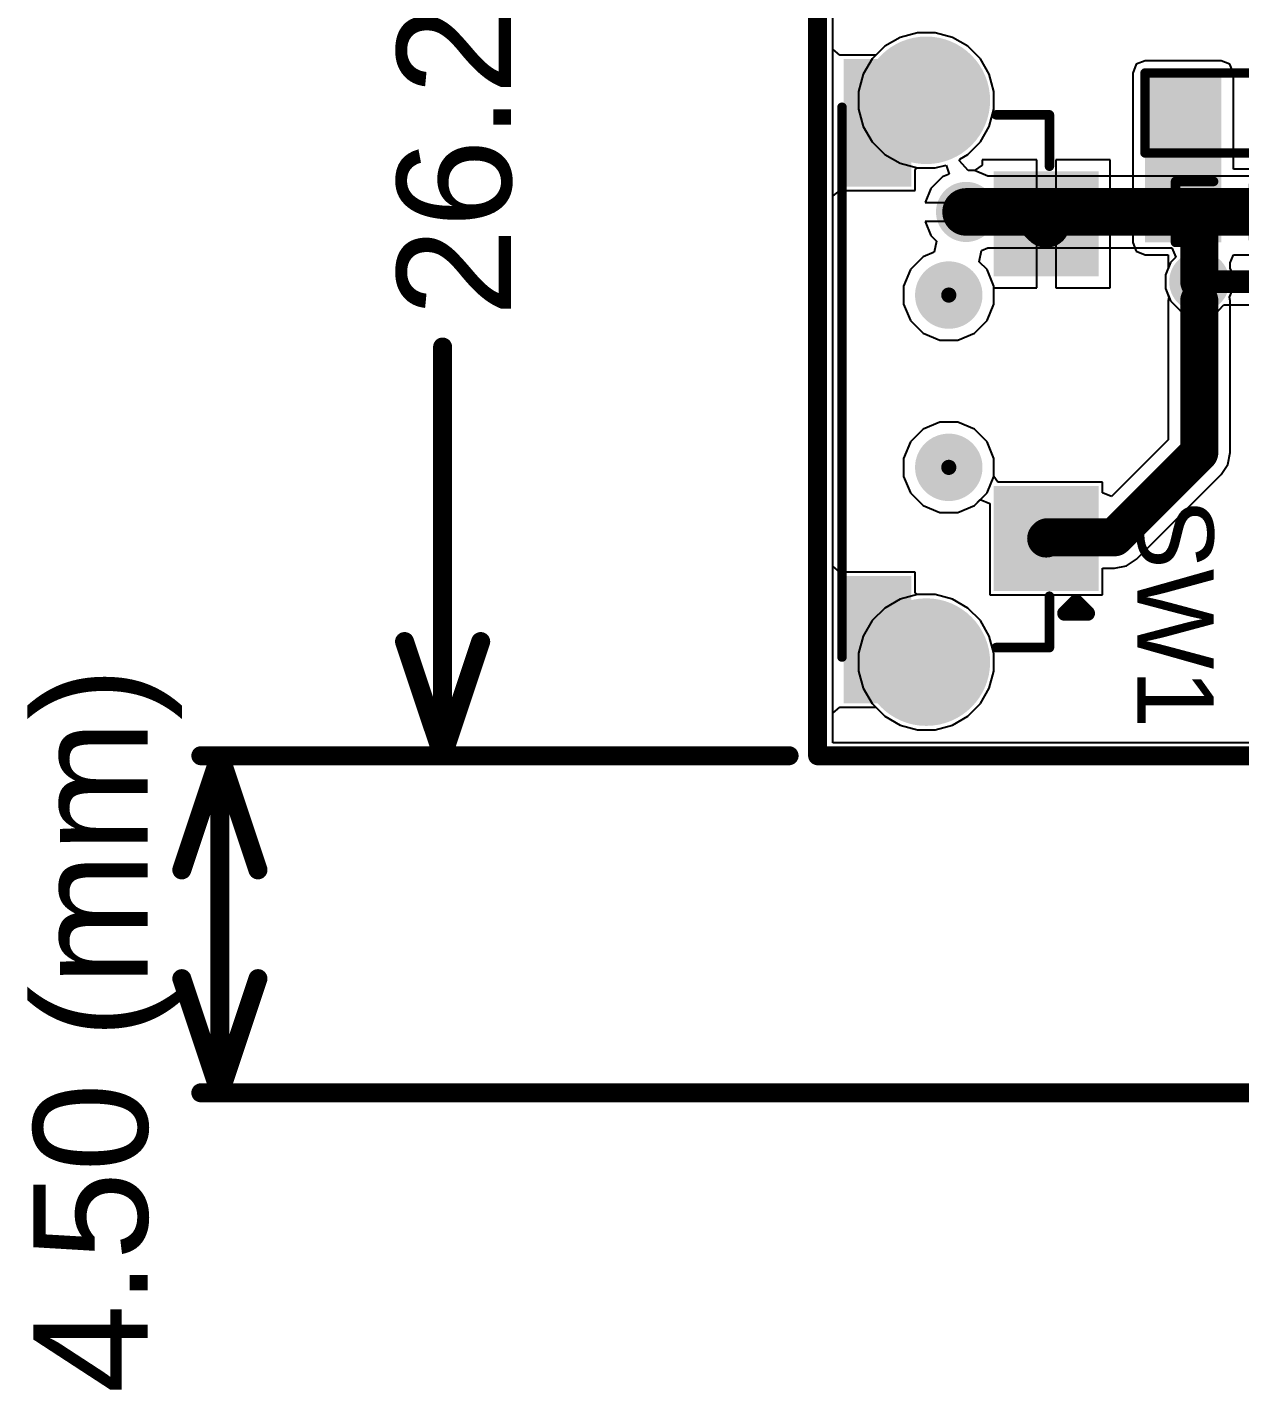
# Model space of a CAD drawing. Header units: millimetres. Extents: x -0.42 to 2.4, y -0.33 to 1.81.
# Drawn here: x -0.415 to 0.222, y -0.334 to 0.382 of the extents above; entities that cross this region are included whole.
import ezdxf

# ---------------------------------------------------------------- set-up
doc = ezdxf.new("R2010")
doc.units = ezdxf.units.MM
doc.header["$MEASUREMENT"] = 0
for name, color, linetype in [('BottomLayer', 5, 'Continuous'), ('BottomSolder', 6, 'Continuous'), ('Mechanical1', 6, 'Continuous'), ('Mechanical2', 216, 'Continuous'), ('MultiLayer', 9, 'Continuous'), ('PadHoleLayer', 156, 'Continuous'), ('TopLayer', 1, 'Continuous'), ('TopOverlay', 2, 'Continuous'), ('TopPaste', 8, 'Continuous'), ('TopSolder', 216, 'Continuous'), ('ViaHoleLayer', 16, 'Continuous')]:
    doc.layers.add(name, color=color, linetype=linetype)
doc.styles.add('Arial', font='arial.ttf', dxfattribs={"height": 0.2})

# ---------------------------------------------------------------- blocks, each defined once
blk = doc.blocks.new('YTS_B003_2A_20')
at = {"layer": 'BottomLayer'}
h = blk.add_hatch(color=5, dxfattribs=at)
edge = h.paths.add_edge_path()
edge.add_arc((-0.14764, 0.0187), 0.02953, 0, 360)
h = blk.add_hatch(color=5, dxfattribs=at)
edge = h.paths.add_edge_path()
edge.add_arc((0.14764, 0.0187), 0.02953, 0, 360)
at = {"layer": 'BottomSolder'}
h = blk.add_hatch(color=6, dxfattribs=at)
edge = h.paths.add_edge_path()
edge.add_arc((-0.14764, 0.0187), 0.03353, 0, 360)
h = blk.add_hatch(color=6, dxfattribs=at)
edge = h.paths.add_edge_path()
edge.add_arc((0.14764, 0.0187), 0.03353, 0, 360)
h = blk.add_hatch(color=6, dxfattribs=at)
edge = h.paths.add_edge_path()
edge.add_arc((-0.04528, 0.00689), 0.004, 0, 360)
h = blk.add_hatch(color=6, dxfattribs=at)
edge = h.paths.add_edge_path()
edge.add_arc((0.04528, 0.00689), 0.004, 0, 360)
at = {"layer": 'MultiLayer'}
h = blk.add_hatch(color=9, dxfattribs=at)
edge = h.paths.add_edge_path()
edge.add_arc((-0.14764, 0.0187), 0.02953, 0, 360)
h = blk.add_hatch(color=9, dxfattribs=at)
edge = h.paths.add_edge_path()
edge.add_arc((0.14764, 0.0187), 0.02953, 0, 360)
at = {"layer": 'PadHoleLayer'}
h = blk.add_hatch(color=156, dxfattribs=at)
edge = h.paths.add_edge_path()
edge.add_arc((-0.14764, 0.0187), 0.01575, 0, 360)
h = blk.add_hatch(color=156, dxfattribs=at)
edge = h.paths.add_edge_path()
edge.add_arc((0.14764, 0.0187), 0.01575, 0, 360)
h = blk.add_hatch(color=156, dxfattribs=at)
edge = h.paths.add_edge_path()
edge.add_arc((-0.04528, 0.00689), 0.01772, 0, 360)
h = blk.add_hatch(color=156, dxfattribs=at)
edge = h.paths.add_edge_path()
edge.add_arc((0.04528, 0.00689), 0.01772, 0, 360)
at = {"layer": 'TopLayer'}
for points in [[(-0.16535, 0.05807), (-0.1063, 0.05807), (-0.1063, 0.03051), (-0.16535, 0.03051)], [(0.1063, 0.05807), (0.16535, 0.05807), (0.16535, 0.03051), (0.1063, 0.03051)], [(-0.05906, -0.06791), (-0.1063, -0.06791), (-0.1063, -0.02067), (-0.05906, -0.02067)], [(0.05906, -0.02067), (0.1063, -0.02067), (0.1063, -0.06791), (0.05906, -0.06791)]]:
    blk.add_hatch(color=1, dxfattribs=at).paths.add_polyline_path(points)
h = blk.add_hatch(color=1, dxfattribs=at)
edge = h.paths.add_edge_path()
edge.add_arc((-0.14764, 0.0187), 0.02953, 0, 360)
h = blk.add_hatch(color=1, dxfattribs=at)
edge = h.paths.add_edge_path()
edge.add_arc((0.14764, 0.0187), 0.02953, 0, 360)
at = {"layer": 'TopPaste'}
for points in [[(-0.16535, 0.05807), (-0.1063, 0.05807), (-0.1063, 0.03051), (-0.16535, 0.03051)], [(0.1063, 0.05807), (0.16535, 0.05807), (0.16535, 0.03051), (0.1063, 0.03051)], [(-0.05906, -0.06791), (-0.1063, -0.06791), (-0.1063, -0.02067), (-0.05906, -0.02067)], [(0.05906, -0.02067), (0.1063, -0.02067), (0.1063, -0.06791), (0.05906, -0.06791)]]:
    blk.add_hatch(color=8, dxfattribs=at).paths.add_polyline_path(points)
at = {"layer": 'TopSolder'}
for points in [[(-0.16935, 0.06207), (-0.1023, 0.06207), (-0.1023, 0.02651), (-0.16935, 0.02651)], [(0.1023, 0.06207), (0.16935, 0.06207), (0.16935, 0.02651), (0.1023, 0.02651)], [(-0.05506, -0.07191), (-0.1103, -0.07191), (-0.1103, -0.01667), (-0.05506, -0.01667)], [(0.05506, -0.01667), (0.1103, -0.01667), (0.1103, -0.07191), (0.05506, -0.07191)]]:
    blk.add_hatch(color=216, dxfattribs=at).paths.add_polyline_path(points)
h = blk.add_hatch(color=216, dxfattribs=at)
edge = h.paths.add_edge_path()
edge.add_arc((-0.14764, 0.0187), 0.03353, 0, 360)
h = blk.add_hatch(color=216, dxfattribs=at)
edge = h.paths.add_edge_path()
edge.add_arc((0.14764, 0.0187), 0.03353, 0, 360)
h = blk.add_hatch(color=216, dxfattribs=at)
edge = h.paths.add_edge_path()
edge.add_arc((-0.04528, 0.00689), 0.004, 0, 360)
h = blk.add_hatch(color=216, dxfattribs=at)
edge = h.paths.add_edge_path()
edge.add_arc((0.04528, 0.00689), 0.004, 0, 360)
at = {"layer": 'TopOverlay'}
for points, const_width in [([(-0.145, 0.063), (0.144, 0.063)], 0.005), ([(-0.14, -0.018), (-0.14, -0.046)], 0.005), ([(0.14, -0.018), (0.14, -0.046)], 0.005), ([(-0.14, -0.046), (-0.113, -0.046)], 0.005), ([(-0.122, -0.054), (-0.116, -0.06)], 0.00787), ([(-0.122, -0.054), (-0.122, -0.066)], 0.00787), ([(0.113, -0.046), (0.14, -0.046)], 0.005), ([(-0.116, -0.06), (-0.122, -0.066)], 0.00787)]:
    blk.add_lwpolyline(points, dxfattribs=dict(at, const_width=const_width))
for points, const_width in [([(-0.14625, 0.063, 1), (-0.14375, 0.063, 1)], 0.0025), ([(0.14275, 0.063, 1), (0.14525, 0.063, 1)], 0.0025), ([(-0.14125, -0.018, 1), (-0.13875, -0.018, 1)], 0.0025), ([(0.13875, -0.018, 1), (0.14125, -0.018, 1)], 0.0025), ([(-0.14125, -0.046, 1), (-0.13875, -0.046, 1)], 0.0025), ([(-0.14125, -0.046, 1), (-0.13875, -0.046, 1)], 0.0025), ([(-0.12397, -0.054, 1), (-0.12003, -0.054, 1)], 0.00394), ([(-0.12397, -0.054, 1), (-0.12003, -0.054, 1)], 0.00394), ([(-0.11425, -0.046, 1), (-0.11175, -0.046, 1)], 0.0025), ([(0.11175, -0.046, 1), (0.11425, -0.046, 1)], 0.0025), ([(0.13875, -0.046, 1), (0.14125, -0.046, 1)], 0.0025), ([(0.13875, -0.046, 1), (0.14125, -0.046, 1)], 0.0025), ([(-0.11797, -0.06, 1), (-0.11403, -0.06, 1)], 0.00394), ([(-0.11797, -0.06, 1), (-0.11403, -0.06, 1)], 0.00394), ([(-0.12397, -0.066, 1), (-0.12003, -0.066, 1)], 0.00394), ([(-0.12397, -0.066, 1), (-0.12003, -0.066, 1)], 0.00394)]:
    blk.add_lwpolyline(points, format="xyb", close=True, dxfattribs=dict(at, const_width=const_width))
blk = doc.blocks.new('RES_0603_29')
at = {"layer": 'TopLayer'}
for points in [[(-0.015, 0.0175), (-0.015, -0.0175), (-0.045, -0.0175), (-0.045, 0.0175)], [(0.045, 0.0175), (0.045, -0.0175), (0.015, -0.0175), (0.015, 0.0175)]]:
    blk.add_hatch(color=1, dxfattribs=at).paths.add_polyline_path(points)
at = {"layer": 'TopPaste'}
for points in [[(-0.015, 0.0175), (-0.015, -0.0175), (-0.045, -0.0175), (-0.045, 0.0175)], [(0.045, 0.0175), (0.045, -0.0175), (0.015, -0.0175), (0.015, 0.0175)]]:
    blk.add_hatch(color=8, dxfattribs=at).paths.add_polyline_path(points)
at = {"layer": 'TopSolder'}
for points in [[(-0.011, 0.0215), (-0.011, -0.0215), (-0.049, -0.0215), (-0.049, 0.0215)], [(0.049, 0.0215), (0.049, -0.0215), (0.011, -0.0215), (0.011, 0.0215)]]:
    blk.add_hatch(color=216, dxfattribs=at).paths.add_polyline_path(points)
at = {"layer": 'TopOverlay', "const_width": 0.005}
for points in [[(-0.048, -0.021), (-0.048, 0.021)], [(-0.048, 0.021), (0.048, 0.021)], [(0.048, -0.021), (0.048, 0.021)], [(-0.048, -0.021), (0.048, -0.021)]]:
    blk.add_lwpolyline(points, dxfattribs=at)
at = {"layer": 'TopOverlay', "const_width": 0.0025}
for points in [[(-0.04925, 0.021, 1), (-0.04675, 0.021, 1)], [(-0.04925, 0.021, 1), (-0.04675, 0.021, 1)], [(0.04675, 0.021, 1), (0.04925, 0.021, 1)], [(0.04675, 0.021, 1), (0.04925, 0.021, 1)], [(-0.04925, -0.021, 1), (-0.04675, -0.021, 1)], [(-0.04925, -0.021, 1), (-0.04675, -0.021, 1)], [(0.04675, -0.021, 1), (0.04925, -0.021, 1)], [(0.04675, -0.021, 1), (0.04925, -0.021, 1)]]:
    blk.add_lwpolyline(points, format="xyb", close=True, dxfattribs=at)
blk = doc.blocks.new('C___0402_46')
at = {"layer": 'TopLayer'}
for points in [[(-0.0275, -0.0125), (-0.0275, 0.0125), (-0.0095, 0.0125), (-0.0095, -0.0125)], [(0.0095, -0.0125), (0.0095, 0.0125), (0.0275, 0.0125), (0.0275, -0.0125)]]:
    blk.add_hatch(color=1, dxfattribs=at).paths.add_polyline_path(points)
at = {"layer": 'TopPaste'}
for points in [[(-0.0275, -0.0125), (-0.0275, 0.0125), (-0.0095, 0.0125), (-0.0095, -0.0125)], [(0.0095, -0.0125), (0.0095, 0.0125), (0.0275, 0.0125), (0.0275, -0.0125)]]:
    blk.add_hatch(color=8, dxfattribs=at).paths.add_polyline_path(points)
at = {"layer": 'TopSolder'}
for points in [[(-0.02986, -0.01486), (-0.02986, 0.01486), (-0.00714, 0.01486), (-0.00714, -0.01486)], [(0.00714, -0.01486), (0.00714, 0.01486), (0.02986, 0.01486), (0.02986, -0.01486)]]:
    blk.add_hatch(color=216, dxfattribs=at).paths.add_polyline_path(points)
at = {"layer": 'TopOverlay', "const_width": 0.005}
for points in [[(-0.011, 0.016), (-0.031, 0.016)], [(-0.031, 0.016), (-0.031, -0.016)], [(0.031, 0.016), (0.011, 0.016)], [(0.031, 0.016), (0.031, -0.016)], [(-0.011, -0.016), (-0.031, -0.016)], [(0.031, -0.016), (0.011, -0.016)]]:
    blk.add_lwpolyline(points, dxfattribs=at)
at = {"layer": 'TopOverlay', "const_width": 0.0025}
for points in [[(-0.03225, 0.016, 1), (-0.02975, 0.016, 1)], [(-0.03225, 0.016, 1), (-0.02975, 0.016, 1)], [(-0.01225, 0.016, 1), (-0.00975, 0.016, 1)], [(0.00975, 0.016, 1), (0.01225, 0.016, 1)], [(0.02975, 0.016, 1), (0.03225, 0.016, 1)], [(0.02975, 0.016, 1), (0.03225, 0.016, 1)], [(-0.03225, -0.016, 1), (-0.02975, -0.016, 1)], [(-0.03225, -0.016, 1), (-0.02975, -0.016, 1)], [(-0.01225, -0.016, 1), (-0.00975, -0.016, 1)], [(0.00975, -0.016, 1), (0.01225, -0.016, 1)], [(0.02975, -0.016, 1), (0.03225, -0.016, 1)], [(0.02975, -0.016, 1), (0.03225, -0.016, 1)]]:
    blk.add_lwpolyline(points, format="xyb", close=True, dxfattribs=at)

msp = doc.modelspace()

# ---------------------------------------------------------------- hatches: boundary and pattern name
at = {"layer": 'BottomLayer'}
h = msp.add_hatch(color=5, dxfattribs=at)
edge = h.paths.add_edge_path()
edge.add_arc((0.078, 0.285), 0.01181, 0, 360)
h = msp.add_hatch(color=5, dxfattribs=at)
edge = h.paths.add_edge_path()
edge.add_arc((0.2005, 0.24833), 0.01181, 0, 360)
at = {"layer": 'BottomSolder'}
h = msp.add_hatch(color=6, dxfattribs=at)
edge = h.paths.add_edge_path()
edge.add_arc((0.078, 0.285), 0.01581, 0, 360)
h = msp.add_hatch(color=6, dxfattribs=at)
edge = h.paths.add_edge_path()
edge.add_arc((0.2005, 0.24833), 0.01581, 0, 360)
at = {"layer": 'TopLayer'}
msp.add_hatch(color=1, dxfattribs=at).paths.add_polyline_path([(0.172, 0.269), (0.212, 0.269), (0.212, 0.358), (0.172, 0.358)])
h = msp.add_hatch(color=1, dxfattribs=at)
edge = h.paths.add_edge_path()
edge.add_arc((0.078, 0.285), 0.01181, 0, 360)
h = msp.add_hatch(color=1, dxfattribs=at)
edge = h.paths.add_edge_path()
edge.add_arc((0.2005, 0.24833), 0.01181, 0, 360)
at = {"layer": 'TopSolder'}
h = msp.add_hatch(color=216, dxfattribs=at)
edge = h.paths.add_edge_path()
edge.add_arc((0.078, 0.285), 0.01581, 0, 360)
h = msp.add_hatch(color=216, dxfattribs=at)
edge = h.paths.add_edge_path()
edge.add_arc((0.2005, 0.24833), 0.01581, 0, 360)
at = {"layer": 'ViaHoleLayer'}
h = msp.add_hatch(color=16, dxfattribs=at)
edge = h.paths.add_edge_path()
edge.add_arc((0.078, 0.285), 0.00591, 0, 360)
h = msp.add_hatch(color=16, dxfattribs=at)
edge = h.paths.add_edge_path()
edge.add_arc((0.2005, 0.24833), 0.00591, 0, 360)

# ---------------------------------------------------------------- linework, layer by layer
at = {"layer": 'BottomLayer'}
for p, q in [((0.008, 0.006), (0.008, 0.45488)), ((0.04337, 0.37676), (0.03527, 0.37208)), ((0.05241, 0.37918), (0.04337, 0.37676)), ((0.06176, 0.37918), (0.05241, 0.37918)), ((0.0708, 0.37676), (0.06176, 0.37918)), ((0.0789, 0.37208), (0.0708, 0.37676)), ((0.02866, 0.36547), (0.02398, 0.35737)), ((0.03527, 0.37208), (0.02866, 0.36547)), ((0.08552, 0.36547), (0.0789, 0.37208)), ((0.09019, 0.35737), (0.08552, 0.36547)), ((0.02398, 0.35737), (0.02156, 0.34833)), ((0.09261, 0.34833), (0.09019, 0.35737)), ((0.02156, 0.34833), (0.02156, 0.33898)), ((0.09261, 0.33898), (0.09261, 0.34833)), ((0.02156, 0.33898), (0.02398, 0.32994)), ((0.09019, 0.32994), (0.09261, 0.33898)), ((0.02398, 0.32994), (0.02866, 0.32184)), ((0.08552, 0.32184), (0.09019, 0.32994)), ((0.02866, 0.32184), (0.03527, 0.31522)), ((0.03527, 0.31522), (0.04337, 0.31055)), ((0.07464, 0.31277), (0.0789, 0.31522)), ((0.0789, 0.31522), (0.08552, 0.32184)), ((0.04337, 0.31055), (0.05241, 0.30813)), ((0.05241, 0.30813), (0.06176, 0.30813)), ((0.06176, 0.30813), (0.06745, 0.30965)), ((0.06745, 0.30965), (0.06906, 0.3049)), ((0.07456, 0.31181), (0.07464, 0.31277)), ((0.07917, 0.30681), (0.07456, 0.31181)), ((0.06565, 0.30349), (0.05951, 0.29735)), ((0.06906, 0.3049), (0.06565, 0.30349)), ((0.08234, 0.30681), (0.07917, 0.30681)), ((0.08946, 0.30386), (0.08234, 0.30681)), ((0.25754, 0.30386), (0.08946, 0.30386)), ((0.05951, 0.29735), (0.05646, 0.29)), ((0.05646, 0.29), (0.078, 0.29)), ((0.078, 0.29), (0.078, 0.28)), ((0.078, 0.28), (0.05646, 0.28)), ((0.05646, 0.28), (0.05951, 0.27265)), ((0.05951, 0.27265), (0.06253, 0.26963)), ((0.06253, 0.26963), (0.06128, 0.26381)), ((0.08607, 0.26473), (0.08946, 0.26614)), ((0.08946, 0.26614), (0.18605, 0.26614)), ((0.18605, 0.26614), (0.18812, 0.26114)), ((0.05546, 0.2614), (0.04879, 0.25473)), ((0.06128, 0.26381), (0.05546, 0.2614)), ((0.08489, 0.25884), (0.08607, 0.26473)), ((0.089, 0.25473), (0.08489, 0.25884)), ((0.1854, 0.25842), (0.18269, 0.25187)), ((0.18812, 0.26114), (0.1854, 0.25842)), ((0.04879, 0.25473), (0.04518, 0.24601)), ((0.09261, 0.24601), (0.089, 0.25473)), ((0.18269, 0.25187), (0.18269, 0.24479)), ((0.04518, 0.24601), (0.04518, 0.23657)), ((0.09261, 0.23657), (0.09261, 0.24601)), ((0.18269, 0.24479), (0.1854, 0.23824)), ((0.04518, 0.23657), (0.04879, 0.22786)), ((0.089, 0.22786), (0.09261, 0.23657)), ((0.1854, 0.23824), (0.19041, 0.23323)), ((0.19041, 0.23323), (0.19696, 0.23052)), ((0.19696, 0.23052), (0.20404, 0.23052)), ((0.20404, 0.23052), (0.21059, 0.23323)), ((0.21059, 0.23323), (0.21345, 0.2361)), ((0.21345, 0.2361), (0.51716, 0.2361)), ((0.04879, 0.22786), (0.05546, 0.22119)), ((0.08233, 0.22119), (0.089, 0.22786)), ((0.05546, 0.22119), (0.06418, 0.21757)), ((0.06418, 0.21757), (0.07362, 0.21757)), ((0.07362, 0.21757), (0.08233, 0.22119)), ((0.06418, 0.17446), (0.05546, 0.17085)), ((0.07362, 0.17446), (0.06418, 0.17446)), ((0.08233, 0.17085), (0.07362, 0.17446)), ((0.05546, 0.17085), (0.04879, 0.16417)), ((0.089, 0.16417), (0.08233, 0.17085)), ((0.04879, 0.16417), (0.04518, 0.15546)), ((0.09261, 0.15546), (0.089, 0.16417)), ((0.04518, 0.15546), (0.04518, 0.14602)), ((0.09261, 0.14602), (0.09261, 0.15546)), ((0.04518, 0.14602), (0.04879, 0.13731)), ((0.089, 0.13731), (0.09261, 0.14602)), ((0.04879, 0.13731), (0.05546, 0.13063)), ((0.08233, 0.13063), (0.089, 0.13731)), ((0.05546, 0.13063), (0.06418, 0.12702)), ((0.07362, 0.12702), (0.08233, 0.13063)), ((0.06418, 0.12702), (0.07362, 0.12702)), ((0.04337, 0.08148), (0.03527, 0.07681)), ((0.05241, 0.08391), (0.04337, 0.08148)), ((0.06176, 0.08391), (0.05241, 0.08391)), ((0.0708, 0.08148), (0.06176, 0.08391)), ((0.0789, 0.07681), (0.0708, 0.08148)), ((0.03527, 0.07681), (0.02866, 0.07019)), ((0.08552, 0.07019), (0.0789, 0.07681)), ((0.02866, 0.07019), (0.02398, 0.06209)), ((0.09019, 0.06209), (0.08552, 0.07019)), ((0.02398, 0.06209), (0.02156, 0.05306)), ((0.09261, 0.05306), (0.09019, 0.06209)), ((0.02156, 0.05306), (0.02156, 0.0437)), ((0.09261, 0.0437), (0.09261, 0.05306)), ((0.02156, 0.0437), (0.02398, 0.03466)), ((0.09019, 0.03466), (0.09261, 0.0437)), ((0.02398, 0.03466), (0.02866, 0.02656)), ((0.08552, 0.02656), (0.09019, 0.03466)), ((0.02866, 0.02656), (0.03527, 0.01995)), ((0.0789, 0.01995), (0.08552, 0.02656)), ((0.03527, 0.01995), (0.04337, 0.01527)), ((0.04337, 0.01527), (0.05241, 0.01285)), ((0.06176, 0.01285), (0.0708, 0.01527)), ((0.0708, 0.01527), (0.0789, 0.01995)), ((0.05241, 0.01285), (0.06176, 0.01285)), ((0.332, 0.006), (0.008, 0.006))]:
    msp.add_line(p, q, dxfattribs=at)
for points, const_width in [([(0.078, 0.285), (0.269, 0.285)], 0.025), ([(0.2005, 0.24833), (0.97, 0.24833)], 0.012)]:
    msp.add_lwpolyline(points, dxfattribs=dict(at, const_width=const_width))
for points, const_width in [([(0.07175, 0.285, 1), (0.08425, 0.285, 1)], 0.0125), ([(0.1975, 0.24833, 1), (0.2035, 0.24833, 1)], 0.006)]:
    msp.add_lwpolyline(points, format="xyb", close=True, dxfattribs=dict(at, const_width=const_width))
at = {"layer": 'Mechanical1', "const_width": 0.01}
for points in [[(-0.197, -0.00083), (-0.197, 0.21399)], [(-0.217, 0.05917), (-0.197, -0.00083)], [(-0.197, -0.00083), (-0.177, 0.05917)], [(-0.334, -0.06083), (-0.314, -0.00083)], [(-0.324, -0.00083), (-0.015, -0.00083)], [(-0.314, -0.00083), (-0.294, -0.06083)], [(-0.314, -0.08942), (-0.314, -0.00083)], [(-0.207, -0.00083), (-0.015, -0.00083)], [(-0.314, -0.178), (-0.314, -0.08942)], [(-0.334, -0.118), (-0.314, -0.178)], [(-0.314, -0.178), (-0.294, -0.118)], [(-0.324, -0.178), (0.3098, -0.178)]]:
    msp.add_lwpolyline(points, dxfattribs=at)
at = {"layer": 'Mechanical1', "const_width": 0.005}
for points in [[(-0.1995, 0.21399, 1), (-0.1945, 0.21399, 1)], [(-0.2195, 0.05917, 1), (-0.2145, 0.05917, 1)], [(-0.1795, 0.05917, 1), (-0.1745, 0.05917, 1)], [(-0.3265, -0.00083, 1), (-0.3215, -0.00083, 1)], [(-0.3165, -0.00083, 1), (-0.3115, -0.00083, 1)], [(-0.3165, -0.00083, 1), (-0.3115, -0.00083, 1)], [(-0.3165, -0.00083, 1), (-0.3115, -0.00083, 1)], [(-0.2095, -0.00083, 1), (-0.2045, -0.00083, 1)], [(-0.1995, -0.00083, 1), (-0.1945, -0.00083, 1)], [(-0.1995, -0.00083, 1), (-0.1945, -0.00083, 1)], [(-0.1995, -0.00083, 1), (-0.1945, -0.00083, 1)], [(-0.0175, -0.00083, 1), (-0.0125, -0.00083, 1)], [(-0.0175, -0.00083, 1), (-0.0125, -0.00083, 1)], [(-0.3365, -0.06083, 1), (-0.3315, -0.06083, 1)], [(-0.2965, -0.06083, 1), (-0.2915, -0.06083, 1)], [(-0.3165, -0.08942, 1), (-0.3115, -0.08942, 1)], [(-0.3165, -0.08942, 1), (-0.3115, -0.08942, 1)], [(-0.3365, -0.118, 1), (-0.3315, -0.118, 1)], [(-0.2965, -0.118, 1), (-0.2915, -0.118, 1)], [(-0.3265, -0.178, 1), (-0.3215, -0.178, 1)], [(-0.3165, -0.178, 1), (-0.3115, -0.178, 1)], [(-0.3165, -0.178, 1), (-0.3115, -0.178, 1)], [(-0.3165, -0.178, 1), (-0.3115, -0.178, 1)]]:
    msp.add_lwpolyline(points, format="xyb", close=True, dxfattribs=at)
at = {"layer": 'Mechanical2', "const_width": 0.01}
for points in [[(0, -0.00083), (0, 1.03263)], [(0, -0.00083), (0.3248, -0.00083)]]:
    msp.add_lwpolyline(points, dxfattribs=at)
at = {"layer": 'Mechanical2', "const_width": 0.005}
msp.add_lwpolyline([(-0.0025, -0.00083, 1), (0.0025, -0.00083, 1)], format="xyb", close=True, dxfattribs=at)
msp.add_lwpolyline([(-0.0025, -0.00083, 1), (0.0025, -0.00083, 1)], format="xyb", close=True, dxfattribs=at)
at = {"layer": 'TopLayer'}
for p, q in [((0.008, 0.37047), (0.008, 0.45488)), ((0.04337, 0.37676), (0.03527, 0.37208)), ((0.05241, 0.37918), (0.04337, 0.37676)), ((0.06176, 0.37918), (0.05241, 0.37918)), ((0.0708, 0.37676), (0.06176, 0.37918)), ((0.0789, 0.37208), (0.0708, 0.37676)), ((0.01172, 0.36737), (0.008, 0.37047)), ((0.013, 0.36737), (0.01172, 0.36737)), ((0.03056, 0.36737), (0.013, 0.36737)), ((0.03527, 0.37208), (0.03056, 0.36737)), ((0.08552, 0.36547), (0.0789, 0.37208)), ((0.09019, 0.35737), (0.08552, 0.36547)), ((0.16741, 0.36259), (0.16551, 0.358)), ((0.172, 0.36449), (0.16741, 0.36259)), ((0.212, 0.36449), (0.172, 0.36449)), ((0.21659, 0.36259), (0.212, 0.36449)), ((0.21849, 0.358), (0.21659, 0.36259)), ((0.09261, 0.34833), (0.09019, 0.35737)), ((0.16551, 0.358), (0.16551, 0.269)), ((0.21849, 0.3125), (0.21849, 0.358)), ((0.09261, 0.33898), (0.09261, 0.34833)), ((0.09019, 0.32994), (0.09261, 0.33898)), ((0.08552, 0.32184), (0.09019, 0.32994)), ((0.07464, 0.31277), (0.0789, 0.31522)), ((0.0789, 0.31522), (0.08552, 0.32184)), ((0.05128, 0.30726), (0.05241, 0.30813)), ((0.05241, 0.30813), (0.06176, 0.30813)), ((0.06176, 0.30813), (0.06745, 0.30965)), ((0.06745, 0.30965), (0.06906, 0.3049)), ((0.07456, 0.31181), (0.07464, 0.31277)), ((0.07917, 0.30681), (0.07456, 0.31181)), ((0.08646, 0.30956), (0.08234, 0.30681)), ((0.11508, 0.31232), (0.08646, 0.31232)), ((0.08646, 0.31232), (0.08646, 0.30956)), ((0.11508, 0.27869), (0.11508, 0.31232)), ((0.1537, 0.31232), (0.12508, 0.31232)), ((0.12508, 0.31232), (0.12508, 0.28369)), ((0.1537, 0.28369), (0.1537, 0.31232)), ((0.2185, 0.3075), (0.21849, 0.3125)), ((0.05128, 0.29632), (0.05128, 0.30726)), ((0.06565, 0.30349), (0.05951, 0.29735)), ((0.06906, 0.3049), (0.06565, 0.30349)), ((0.08234, 0.30681), (0.07917, 0.30681)), ((0.2325, 0.3075), (0.2185, 0.3075)), ((0.008, 0.29322), (0.01172, 0.29631)), ((0.01172, 0.29631), (0.013, 0.29632)), ((0.013, 0.29632), (0.05128, 0.29632)), ((0.05951, 0.29735), (0.05646, 0.29)), ((0.008, 0.09882), (0.008, 0.29322)), ((0.05646, 0.29), (0.078, 0.29)), ((0.078, 0.29), (0.078, 0.28)), ((0.078, 0.28), (0.05646, 0.28)), ((0.05646, 0.28), (0.05951, 0.27265)), ((0.12508, 0.28369), (0.1537, 0.28369)), ((0.05951, 0.27265), (0.06253, 0.26963)), ((0.11508, 0.24507), (0.11508, 0.27869)), ((0.1537, 0.27369), (0.12508, 0.27369)), ((0.12508, 0.27369), (0.12508, 0.24507)), ((0.1537, 0.24507), (0.1537, 0.27369)), ((0.06253, 0.26963), (0.06128, 0.26381)), ((0.16551, 0.269), (0.16741, 0.26441)), ((0.05546, 0.2614), (0.04879, 0.25473)), ((0.06128, 0.26381), (0.05546, 0.2614)), ((0.16741, 0.26441), (0.172, 0.26251)), ((0.172, 0.26251), (0.18419, 0.26251)), ((0.18419, 0.26251), (0.18419, 0.25549)), ((0.21681, 0.2582), (0.2185, 0.2625)), ((0.21681, 0.25549), (0.21681, 0.2582)), ((0.2185, 0.2625), (0.2325, 0.2625)), ((0.04879, 0.25473), (0.04518, 0.24601)), ((0.18419, 0.25549), (0.18269, 0.25187)), ((0.18269, 0.25187), (0.18269, 0.24479)), ((0.21831, 0.25187), (0.21681, 0.25549)), ((0.21831, 0.24479), (0.21831, 0.25187)), ((0.04518, 0.24601), (0.04518, 0.23657)), ((0.09261, 0.23657), (0.09261, 0.24507)), ((0.09261, 0.24507), (0.11508, 0.24507)), ((0.12508, 0.24507), (0.1537, 0.24507)), ((0.18269, 0.24479), (0.18457, 0.24025)), ((0.21643, 0.24025), (0.21831, 0.24479)), ((0.04518, 0.23657), (0.04879, 0.22786)), ((0.089, 0.22786), (0.09261, 0.23657)), ((0.18457, 0.24025), (0.18419, 0.23833)), ((0.18419, 0.23833), (0.18419, 0.16526)), ((0.21681, 0.23833), (0.21643, 0.24025)), ((0.21681, 0.1585), (0.21681, 0.23833)), ((0.04879, 0.22786), (0.05546, 0.22119)), ((0.08233, 0.22119), (0.089, 0.22786)), ((0.05546, 0.22119), (0.06418, 0.21757)), ((0.06418, 0.21757), (0.07362, 0.21757)), ((0.07362, 0.21757), (0.08233, 0.22119)), ((0.06418, 0.17446), (0.05546, 0.17085)), ((0.07362, 0.17446), (0.06418, 0.17446)), ((0.08233, 0.17085), (0.07362, 0.17446)), ((0.05546, 0.17085), (0.04879, 0.16417)), ((0.089, 0.16417), (0.08233, 0.17085)), ((0.18419, 0.16526), (0.15432, 0.13539)), ((0.04879, 0.16417), (0.04518, 0.15546)), ((0.09261, 0.15546), (0.089, 0.16417)), ((0.21557, 0.15226), (0.21681, 0.1585)), ((0.04518, 0.15546), (0.04518, 0.14602)), ((0.09261, 0.14602), (0.09261, 0.15546)), ((0.21204, 0.14696), (0.21557, 0.15226)), ((0.04518, 0.14602), (0.04879, 0.13731)), ((0.09466, 0.14296), (0.09261, 0.14602)), ((0.16754, 0.10246), (0.21204, 0.14696)), ((0.04879, 0.13731), (0.05546, 0.13063)), ((0.1497, 0.14296), (0.09466, 0.14296)), ((0.1497, 0.1373), (0.1497, 0.14296)), ((0.15432, 0.13539), (0.1497, 0.1373)), ((0.05546, 0.13063), (0.06418, 0.12702)), ((0.07362, 0.12702), (0.08233, 0.13063)), ((0.08233, 0.13063), (0.08546, 0.13376)), ((0.08546, 0.13376), (0.09046, 0.13169)), ((0.09046, 0.13169), (0.09046, 0.08372)), ((0.06418, 0.12702), (0.07362, 0.12702)), ((0.16224, 0.09893), (0.16754, 0.10246)), ((0.01172, 0.09572), (0.008, 0.09882)), ((0.013, 0.09572), (0.01172, 0.09572)), ((0.05128, 0.09572), (0.013, 0.09572)), ((0.05128, 0.08478), (0.05128, 0.09572)), ((0.1497, 0.08372), (0.1497, 0.09769)), ((0.1497, 0.09769), (0.156, 0.09769)), ((0.156, 0.09769), (0.16224, 0.09893)), ((0.05241, 0.08391), (0.05128, 0.08478)), ((0.06176, 0.08391), (0.05241, 0.08391)), ((0.0708, 0.08148), (0.06176, 0.08391)), ((0.0789, 0.07681), (0.0708, 0.08148)), ((0.09046, 0.08372), (0.1497, 0.08372)), ((0.08552, 0.07019), (0.0789, 0.07681)), ((0.09019, 0.06209), (0.08552, 0.07019)), ((0.09261, 0.05306), (0.09019, 0.06209)), ((0.09261, 0.0437), (0.09261, 0.05306)), ((0.09019, 0.03466), (0.09261, 0.0437)), ((0.08552, 0.02656), (0.09019, 0.03466)), ((0.008, 0.02156), (0.01172, 0.02466)), ((0.008, 0.006), (0.008, 0.02156)), ((0.01172, 0.02466), (0.013, 0.02466)), ((0.013, 0.02466), (0.03056, 0.02466)), ((0.03056, 0.02466), (0.03527, 0.01995)), ((0.0789, 0.01995), (0.08552, 0.02656)), ((0.03527, 0.01995), (0.04337, 0.01527)), ((0.04337, 0.01527), (0.05241, 0.01285)), ((0.06176, 0.01285), (0.0708, 0.01527)), ((0.0708, 0.01527), (0.0789, 0.01995)), ((0.05241, 0.01285), (0.06176, 0.01285)), ((0.332, 0.006), (0.008, 0.006))]:
    msp.add_line(p, q, dxfattribs=at)
for points, const_width in [([(0.078, 0.285), (0.11377, 0.285)], 0.025), ([(0.11377, 0.285), (0.12008, 0.27869)], 0.025), ([(0.2005, 0.24833), (0.2005, 0.285)], 0.02), ([(0.2005, 0.23833), (0.2005, 0.24833)], 0.012), ([(0.2005, 0.1585), (0.2005, 0.23833)], 0.02), ([(0.156, 0.114), (0.2005, 0.1585)], 0.02), ([(0.12008, 0.11334), (0.12074, 0.114)], 0.02), ([(0.12074, 0.114), (0.156, 0.114)], 0.02)]:
    msp.add_lwpolyline(points, dxfattribs=dict(at, const_width=const_width))
for points, const_width in [([(0.07175, 0.285, 1), (0.08425, 0.285, 1)], 0.0125), ([(0.10752, 0.285, 1), (0.12002, 0.285, 1)], 0.0125), ([(0.10752, 0.285, 1), (0.12002, 0.285, 1)], 0.0125), ([(0.1955, 0.285, 1), (0.2055, 0.285, 1)], 0.01), ([(0.11383, 0.27869, 1), (0.12633, 0.27869, 1)], 0.0125), ([(0.1955, 0.24833, 1), (0.2055, 0.24833, 1)], 0.01), ([(0.1975, 0.24833, 1), (0.2035, 0.24833, 1)], 0.006), ([(0.1955, 0.23833, 1), (0.2055, 0.23833, 1)], 0.01), ([(0.1975, 0.23833, 1), (0.2035, 0.23833, 1)], 0.006), ([(0.1955, 0.1585, 1), (0.2055, 0.1585, 1)], 0.01), ([(0.1955, 0.1585, 1), (0.2055, 0.1585, 1)], 0.01), ([(0.11508, 0.11334, 1), (0.12508, 0.11334, 1)], 0.01), ([(0.11574, 0.114, 1), (0.12574, 0.114, 1)], 0.01), ([(0.11574, 0.114, 1), (0.12574, 0.114, 1)], 0.01), ([(0.151, 0.114, 1), (0.161, 0.114, 1)], 0.01), ([(0.151, 0.114, 1), (0.161, 0.114, 1)], 0.01)]:
    msp.add_lwpolyline(points, format="xyb", close=True, dxfattribs=dict(at, const_width=const_width))

# ---------------------------------------------------------------- block references
for name, p, rotation in [('YTS_B003_2A_20', (0.07579, 0.19602), 90), ('C___0402_46', (0.219, 0.285), 180)]:
    msp.add_blockref(name, p, dxfattribs=dict(rotation=rotation))
msp.add_blockref('RES_0603_29', (0.22, 0.337))

# ---------------------------------------------------------------- texts
at = {"layer": 'Mechanical1', "style": 'Arial'}
for s, p in [('26.25 (mm)', (-0.16101, 0.22998)), ('4.50 (mm)', (-0.352, -0.336))]:
    msp.add_text(s, height=0.06, rotation=90, dxfattribs=at).set_placement(p)
at = {"layer": 'TopOverlay', "style": 'Arial'}
msp.add_text('SW1', height=0.04, rotation=270, dxfattribs=at).set_placement((0.16801, 0.13465))

doc.saveas('drawing.dxf')
